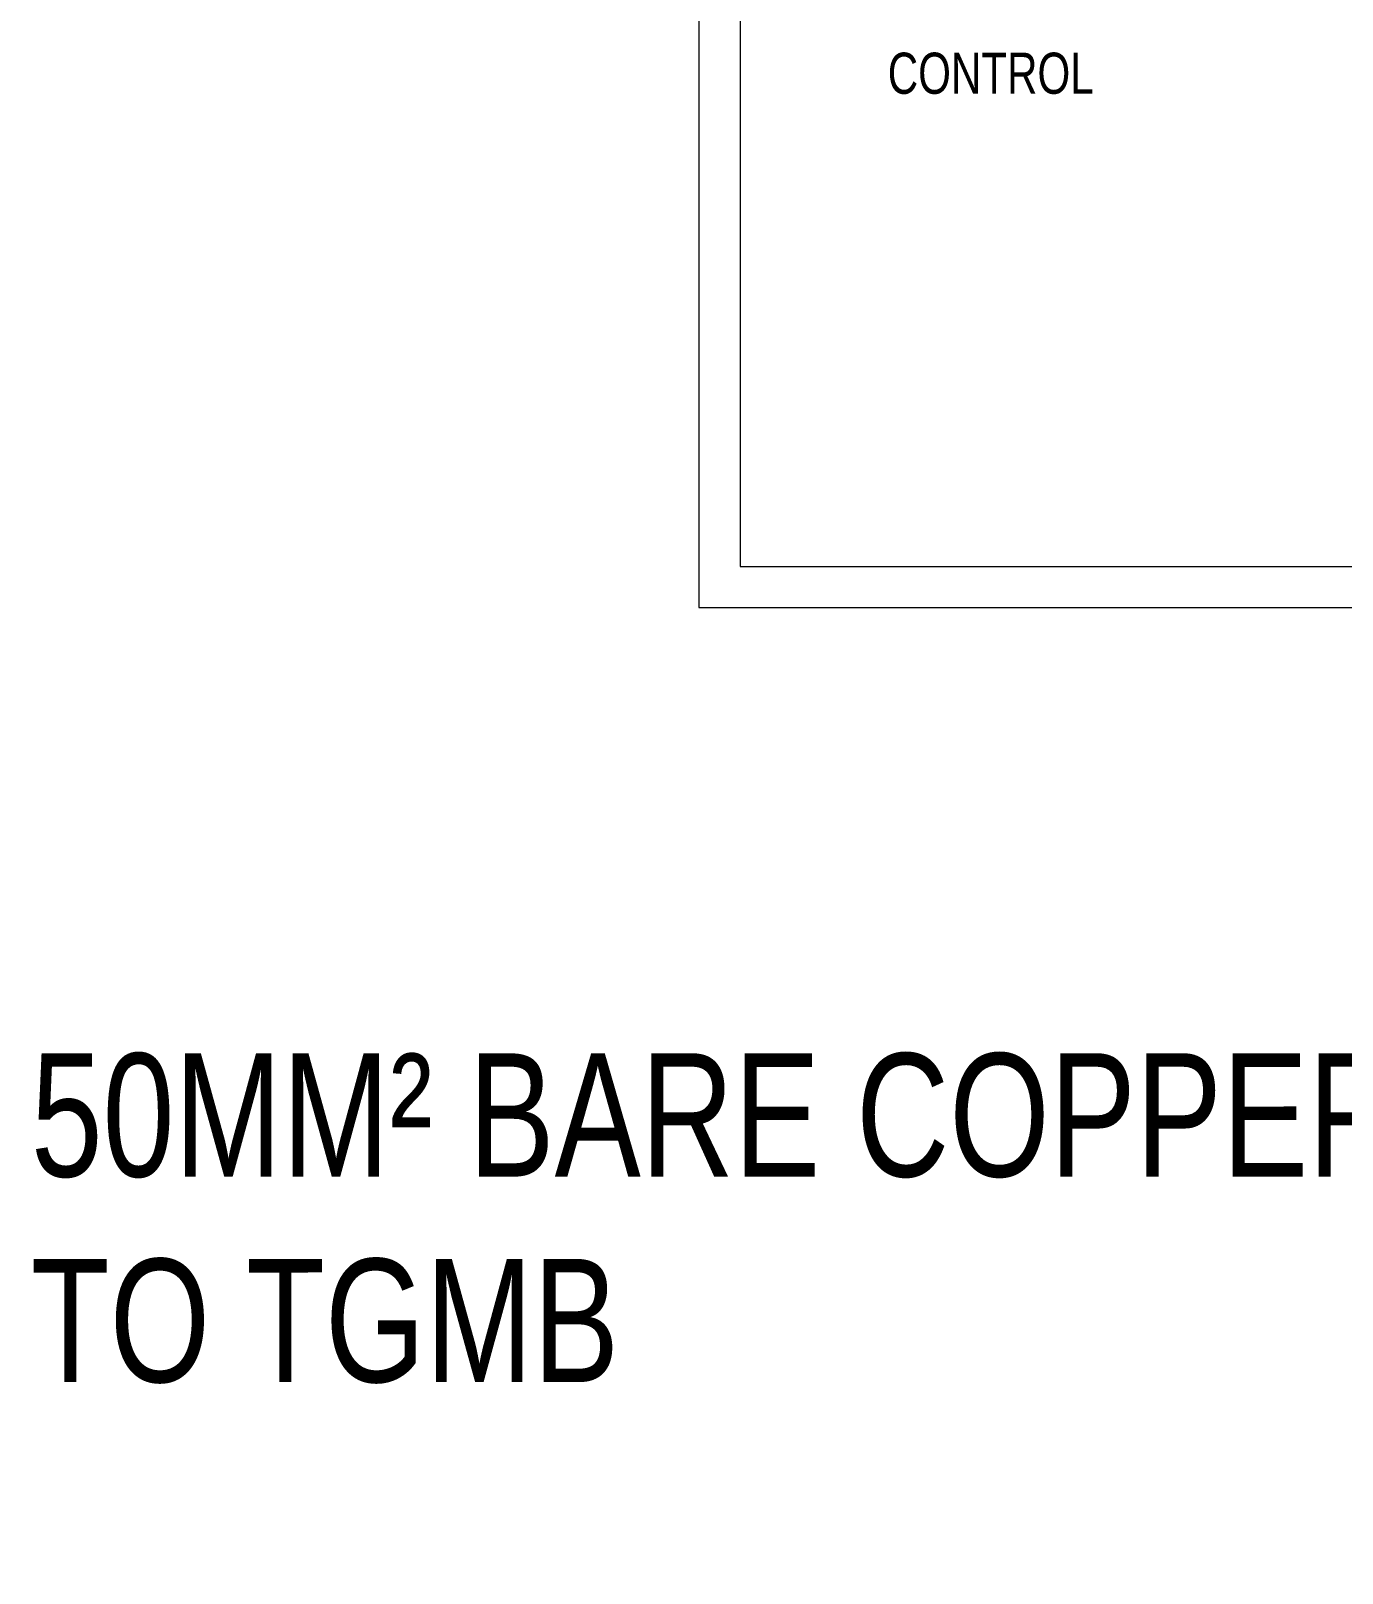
# Model space of a CAD drawing. Header units: metres. Extents: x -18745 to 220762, y -1579758 to -1356048.
# Drawn here: x 101695 to 104887, y -1445173 to -1441419 of the extents above; entities that cross this region are included whole.
import ezdxf
from ezdxf import colors
from ezdxf.entities.mleader import LeaderData, LeaderLine
from ezdxf.math import Vec2, Vec3

# ---------------------------------------------------------------- set-up
doc = ezdxf.new("R2010")
doc.units = ezdxf.units.M
doc.linetypes.add('DASHED2', pattern=[0.375, 0.25, -0.125])
doc.layers.get('0').update_dxf_attribs({"lineweight": 0})
for name, color, linetype, lineweight in [('A-100 - Copy$0$72_EGR_BASE_TEXT', 8, 'Continuous', 0), ('A-100 - Copy$0$Walls', 8, 'Continuous', 0), ('E-GRND', 94, 'DASHED2', 40)]:
    doc.layers.add(name, color=color, linetype=linetype, lineweight=lineweight)
doc.styles.add('A-100 - Copy$0$X3G_ENTITY_2587EA', font='swisscl.ttf', dxfattribs={"height": 200})
doc.styles.add('ROMANS', font='romans.shx', dxfattribs={"width": 0.85})

# ---------------------------------------------------------------- blocks, each defined once
blk = doc.blocks.new('A-100 - Copy')
at = {"layer": 'A-100 - Copy$0$Walls'}
for p, q in [((103421.5, -1439852.7, 2.4), (103421.5, -1442722.7, 2.4)), ((103321.5, -1440722.7, 2.4), (103321.5, -1442822.7, 2.4)), ((103421.5, -1442722.7, 2.4), (106200.3, -1442722.7, 2.4)), ((103321.5, -1442822.7, 2.4), (106350.3, -1442822.7, 2.4))]:
    blk.add_line(p, q, dxfattribs=at)
at = {"layer": 'A-100 - Copy$0$72_EGR_BASE_TEXT', "insert": (104031.5, -1441472.5, 2.4), "char_height": 100, "attachment_point": 2, "style": 'A-100 - Copy$0$X3G_ENTITY_2587EA'}
blk.add_mtext('CONTROL', dxfattribs=at)

msp = doc.modelspace()

# ---------------------------------------------------------------- leaders
at = {"layer": 'E-GRND', "linetype": 'ByBlock', "ltscale": 400}
ml = msp.add_multileader_mtext('Standard', dxfattribs=at)
ml.set_content('{\\fArial|b0|i0|c0|p34;\\W0.75;\\C256;50MM² BARE COPPER CONDUCTOR TO TGMB}', color=140, style='ROMANS')
ml.set_leader_properties(color=181, lineweight=-1)
ml.build(insert=Vec2(0, 0))
ml.multileader.update_dxf_attribs({"dogleg_length": 319.7, "arrow_head_size": 200})
ctx = ml.context
ctx.base_point, ctx.char_height, ctx.arrow_head_size, ctx.landing_gap_size, ctx.plane_origin, ctx.plane_x_axis, ctx.plane_y_axis = Vec3(101495.4, -1444060.6, 2.4), 300, 200, 200, Vec3(106622.7, -1447002.1, 2.4), Vec3(1, 0.000063), Vec3(-0.000063, 1)
notes = []
notes.append((ctx, [(0, (1, 1, 0), (107786.7, -1444060.2, 2.4), (-1, -0.000063), 442, [(0, [(108702, -1446962.7, 2.4)], 0, [])])]))
ctx.mtext.insert, ctx.mtext.text_direction, ctx.mtext.rotation, ctx.mtext.width, ctx.mtext.defined_height, ctx.mtext.flow_direction = Vec3(101695.4, -1443908, 2.4), Vec3(1, 0.000063), 0.000063, 5749.077, 1062.8, 5
for ctx, leaders in notes:
    for number, flags, end, landing, length, lines in leaders:
        leader = LeaderData()
        leader.index, (leader.has_last_leader_line, leader.has_dogleg_vector, leader.attachment_direction) = number, flags
        leader.last_leader_point, leader.dogleg_vector, leader.dogleg_length = Vec3(end), Vec3(landing), length
        for number, points, colour, breaks in lines:
            line = LeaderLine()
            line.index, line.vertices, line.color, line.breaks = number, Vec3.list(points), colors.encode_raw_color(colour), breaks
            leader.lines.append(line)
        ctx.leaders.append(leader)

# ---------------------------------------------------------------- next in the draw order: block references
msp.add_blockref('A-100 - Copy', (0, 0))

doc.saveas('drawing.dxf')
